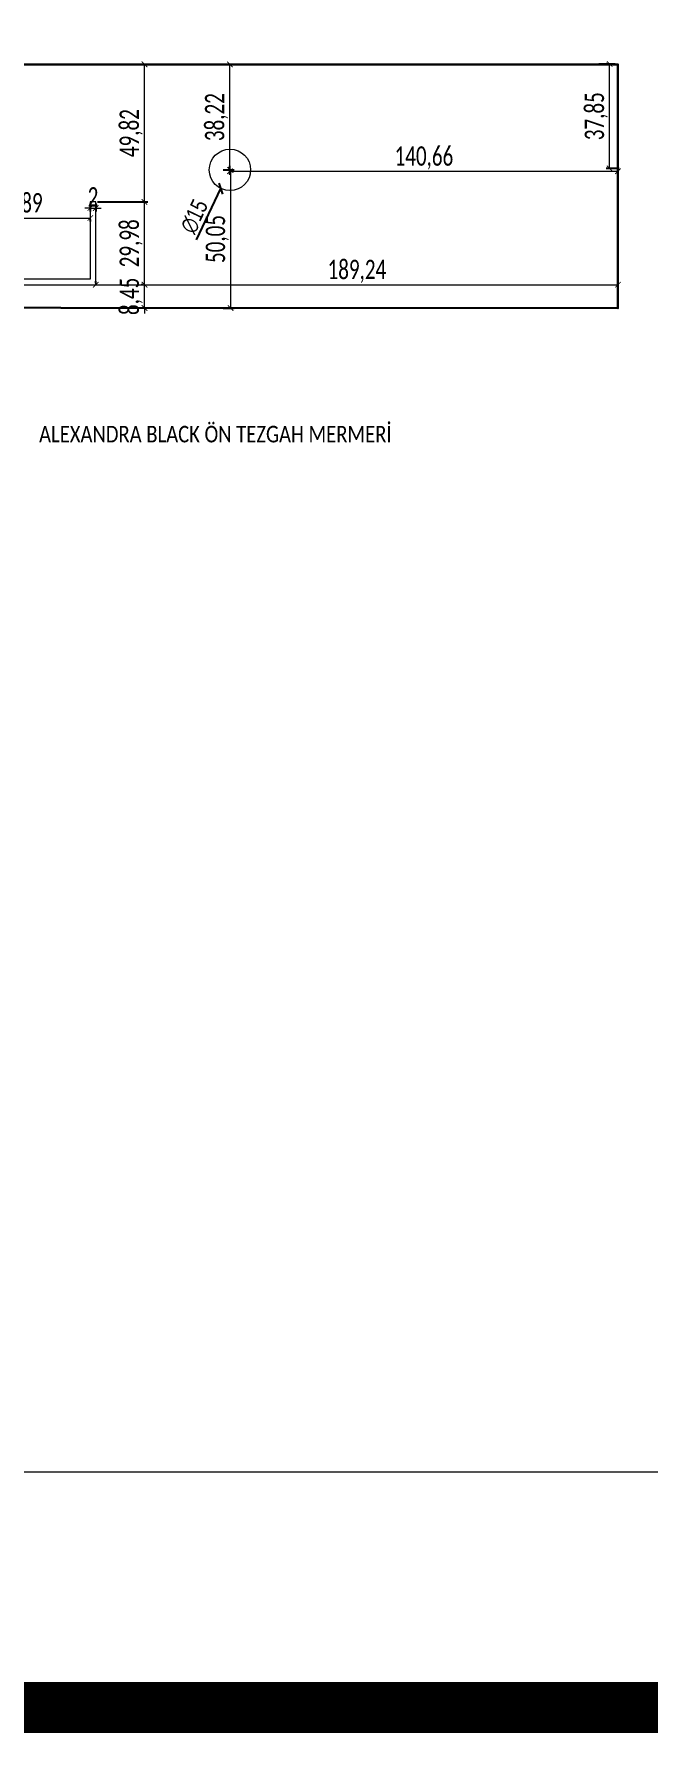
# Model space of a CAD drawing. Header units: millimetres. Extents: x -24 to 530668, y -246875 to -2983.
# Drawn here: x 271731 to 271953, y -110593 to -109978 of the extents above; entities that cross this region are included whole.
import ezdxf

# ---------------------------------------------------------------- set-up
doc = ezdxf.new("R2010")
doc.units = ezdxf.units.MM
doc.header["$PDMODE"] = 2
doc.layers.get('0').update_dxf_attribs({"lineweight": 20})
for name, color, linetype, lineweight in [('ahsap', 34, 'Continuous', 25), ('demir-1', 103, 'Continuous', 20), ('mermer', 142, 'Continuous', 15), ('ölçü', 251, 'Continuous', 5)]:
    doc.layers.add(name, color=color, linetype=linetype, lineweight=lineweight)
doc.layers.add('yazı', color=11, linetype='Continuous')
doc.styles.add('ATU', font='GOTHIC.TTF', dxfattribs={"width": 0.8})
doc.styles.add('text2', font='calibri.ttf', dxfattribs={"width": 0.8})
doc.styles.add('Ölçü50', font='calibri.ttf', dxfattribs={"width": 0.7})
doc.dimstyles.new('U_DIM_1_20', dxfattribs={"dimtxt": 6, "dimasz": 3, "dimexe": 3, "dimexo": 5, "dimgap": 1, "dimtad": 1, "dimdec": 1, "dimrnd": 0.5, "dimzin": 11, "dimtxsty": 'ATU', "dimblk": 'OBLIQUE', "dimcen": 1.5, "dimdle": 1.25, "dimclrd": 251, "dimclre": 251, "dimclrt": 1, "dimadec": 0, "dimazin": 0, "dimtfac": 1.25, "dimtdec": 1, "dimtix": 1, "dimtofl": 0, "dimtmove": 1, "dimatfit": 3, "dimldrblk": 'OBLIQUE', "dimfxl": 5, "dimtolj": 1, "dimtzin": 0, "dimarcsym": 0})
doc.dimstyles.new('ölçü10', dxfattribs={"dimtxt": 7, "dimasz": 2, "dimexe": 1.25, "dimexo": 0.625, "dimgap": 0.5, "dimtad": 1, "dimzin": 9, "dimtxsty": 'Ölçü50', "dimblk": 'ARCHTICK', "dimcen": 2, "dimclrd": 256, "dimclre": 256, "dimclrt": 1, "dimazin": 2, "dimtfac": 1, "dimtix": 1, "dimtmove": 0, "dimatfit": 3, "dimldrblk": 'ARCHTICK', "dimfxl": 1, "dimlwd": -1, "dimarcsym": 0})

# ---------------------------------------------------------------- blocks, each defined once
blk = doc.blocks.new('_Oblique')
at = {"color": 0, "linetype": 'ByBlock', "lineweight": -2}
blk.add_line((-0.5, -0.5), (0.5, 0.5), dxfattribs=at)
blk = doc.blocks.new('*D450')
at = {"layer": 'DEFPOINTS', "color": 0, "transparency": 16777216}
for p in [(271805.11, -110020.12, 0), (271798.61, -110033.64, 0)]:
    blk.add_point(p, dxfattribs=at)
at = {"layer": 'ölçü', "color": 251, "lineweight": -2, "transparency": 16777216}
for p, q in [((271800.36, -110026.88), (271803.36, -110026.88)), ((271801.86, -110028.38), (271801.86, -110025.38)), ((271789.71, -110052.16), (271798.61, -110033.64))]:
    blk.add_line(p, q, dxfattribs=at)
at = {"layer": 'ölçü', "color": 251, "lineweight": -2, "transparency": 16777216, "xscale": 3, "yscale": 3, "zscale": 3, "rotation": 64.32762076586694}
blk.add_blockref('_Oblique', (271798.61, -110033.64), dxfattribs=at)
at = {"layer": 'ölçü', "color": 1, "transparency": 16777216, "insert": (271788.95, -110043.72), "char_height": 6, "attachment_point": 5, "rotation": 64.32762, "style": 'ATU'}
blk.add_mtext('\\A1;∅15', dxfattribs=at)
blk = doc.blocks.new('_ArchTick')
at = {"color": 0, "linetype": 'ByBlock', "const_width": 0.15}
blk.add_lwpolyline([(-0.5, -0.5), (0.5, 0.5)], dxfattribs=at)
blk = doc.blocks.new('*D499')
at = {"layer": 'DEFPOINTS', "color": 0, "transparency": 16777216}
for p in [(271751.24, -110038.48), (271753.24, -110038.48), (271753.24, -110040.7)]:
    blk.add_point(p, dxfattribs=at)
at = {"layer": 'ölçü', "transparency": 16777216}
for p, q in [((271751.24, -110040.7), (271749.24, -110040.7)), ((271751.24, -110040.7), (271753.24, -110040.7)), ((271753.24, -110040.7), (271755.24, -110040.7))]:
    blk.add_line(p, q, dxfattribs=at)
at = {"layer": 'ölçü', "lineweight": -2, "transparency": 16777216}
for p, q in [((271751.24, -110039.1), (271751.24, -110041.95)), ((271753.24, -110039.1), (271753.24, -110041.95))]:
    blk.add_line(p, q, dxfattribs=at)
at = {"layer": 'ölçü', "transparency": 16777216, "xscale": 2, "yscale": 2, "zscale": 2}
blk.add_blockref('_ArchTick', (271751.24, -110040.7), dxfattribs=at)
at = {"layer": 'ölçü', "transparency": 16777216, "xscale": 2, "yscale": 2, "zscale": 2, "rotation": 180}
blk.add_blockref('_ArchTick', (271753.24, -110040.7), dxfattribs=at)
at = {"layer": 'ölçü', "color": 1, "transparency": 16777216, "insert": (271752.24, -110036.66), "char_height": 7, "attachment_point": 5, "style": 'Ölçü50'}
blk.add_mtext('2', dxfattribs=at)
blk = doc.blocks.new('*D507')
at = {"layer": 'DEFPOINTS', "color": 0, "transparency": 16777216}
for p in [(271699.34, -110044.07, 0), (271751.24, -110044.26), (271751.24, -110044.31)]:
    blk.add_point(p, dxfattribs=at)
at = {"layer": 'ölçü', "transparency": 16777216}
blk.add_line((271699.34, -110044.31), (271751.24, -110044.31), dxfattribs=at)
at = {"layer": 'ölçü', "lineweight": -2, "transparency": 16777216}
for p, q in [((271699.34, -110044.69), (271699.34, -110045.56)), ((271751.24, -110044.89), (271751.24, -110045.56))]:
    blk.add_line(p, q, dxfattribs=at)
at = {"layer": 'ölçü', "transparency": 16777216, "xscale": 2, "yscale": 2, "zscale": 2, "rotation": 180}
blk.add_blockref('_ArchTick', (271699.34, -110044.31), dxfattribs=at)
at = {"layer": 'ölçü', "transparency": 16777216, "xscale": 2, "yscale": 2, "zscale": 2}
blk.add_blockref('_ArchTick', (271751.24, -110044.31), dxfattribs=at)
at = {"layer": 'ölçü', "color": 1, "transparency": 16777216, "insert": (271725.29, -110039.5), "char_height": 7, "attachment_point": 5, "style": 'Ölçü50'}
blk.add_mtext('51,89', dxfattribs=at)
blk = doc.blocks.new('*D509')
at = {"layer": 'DEFPOINTS', "color": 0, "transparency": 16777216}
for p in [(271798.83, -110026.88, 0), (271798.8, -110076.93, 0), (271802.11, -110076.93)]:
    blk.add_point(p, dxfattribs=at)
at = {"layer": 'ölçü', "lineweight": -2, "transparency": 16777216}
for p, q in [((271799.45, -110026.88), (271803.36, -110026.88)), ((271799.42, -110076.93), (271803.36, -110076.93))]:
    blk.add_line(p, q, dxfattribs=at)
at = {"layer": 'ölçü', "transparency": 16777216}
blk.add_line((271802.11, -110026.88), (271802.11, -110076.93), dxfattribs=at)
at = {"layer": 'ölçü', "transparency": 16777216, "xscale": 2, "yscale": 2, "zscale": 2}
for p, rotation in [((271802.11, -110026.88), 90), ((271802.11, -110076.93), 270)]:
    blk.add_blockref('_ArchTick', p, dxfattribs=dict(at, rotation=rotation))
at = {"layer": 'ölçü', "color": 1, "transparency": 16777216, "insert": (271797.29, -110051.91), "char_height": 7, "attachment_point": 5, "rotation": 90, "style": 'Ölçü50'}
blk.add_mtext('50,05', dxfattribs=at)
blk = doc.blocks.new('*D510')
at = {"layer": 'DEFPOINTS', "color": 0, "transparency": 16777216}
for p in [(271801.41, -109988.66, 0), (271801.82, -109988.66), (271801.41, -110026.88)]:
    blk.add_point(p, dxfattribs=at)
at = {"layer": 'ölçü', "transparency": 16777216}
blk.add_line((271801.82, -110026.88), (271801.82, -109988.66), dxfattribs=at)
at = {"layer": 'ölçü', "lineweight": -2, "transparency": 16777216}
for p, q in [((271802.03, -109988.66), (271803.07, -109988.66)), ((271802.03, -110026.88), (271803.07, -110026.88))]:
    blk.add_line(p, q, dxfattribs=at)
at = {"layer": 'ölçü', "transparency": 16777216, "xscale": 2, "yscale": 2, "zscale": 2}
for p, rotation in [((271801.82, -109988.66), 90), ((271801.82, -110026.88), 270)]:
    blk.add_blockref('_ArchTick', p, dxfattribs=dict(at, rotation=rotation))
at = {"layer": 'ölçü', "color": 1, "transparency": 16777216, "insert": (271797, -110007.77), "char_height": 7, "attachment_point": 5, "rotation": 90, "style": 'Ölçü50'}
blk.add_mtext('38,22', dxfattribs=at)
blk = doc.blocks.new('*D511')
at = {"layer": 'DEFPOINTS', "color": 0, "transparency": 16777216}
for p in [(271942.47, -110025.1, 0), (271801.82, -110026.6), (271942.47, -110027.37)]:
    blk.add_point(p, dxfattribs=at)
at = {"layer": 'ölçü', "lineweight": -2, "transparency": 16777216}
for p, q in [((271801.82, -110027.22), (271801.82, -110028.62)), ((271942.47, -110025.72), (271942.47, -110028.62))]:
    blk.add_line(p, q, dxfattribs=at)
at = {"layer": 'ölçü', "transparency": 16777216}
blk.add_line((271801.82, -110027.37), (271942.47, -110027.37), dxfattribs=at)
at = {"layer": 'ölçü', "transparency": 16777216, "xscale": 2, "yscale": 2, "zscale": 2, "rotation": 180}
blk.add_blockref('_ArchTick', (271801.82, -110027.37), dxfattribs=at)
at = {"layer": 'ölçü', "transparency": 16777216, "xscale": 2, "yscale": 2, "zscale": 2}
blk.add_blockref('_ArchTick', (271942.47, -110027.37), dxfattribs=at)
at = {"layer": 'ölçü', "color": 1, "transparency": 16777216, "insert": (271872.15, -110022.55), "char_height": 7, "attachment_point": 5, "style": 'Ölçü50'}
blk.add_mtext('140,66', dxfattribs=at)
blk = doc.blocks.new('*D512')
at = {"layer": 'DEFPOINTS', "color": 0, "transparency": 16777216}
for p in [(271939.43, -109988.52), (271939.48, -109988.52, 0), (271943.47, -110026.37)]:
    blk.add_point(p, dxfattribs=at)
at = {"layer": 'ölçü', "lineweight": -2, "transparency": 16777216}
for p, q in [((271938.86, -109988.52), (271938.18, -109988.52)), ((271942.85, -110026.37), (271938.18, -110026.37))]:
    blk.add_line(p, q, dxfattribs=at)
at = {"layer": 'ölçü', "transparency": 16777216}
blk.add_line((271939.43, -110026.37), (271939.43, -109988.52), dxfattribs=at)
at = {"layer": 'ölçü', "transparency": 16777216, "xscale": 2, "yscale": 2, "zscale": 2}
for p, rotation in [((271939.43, -109988.52), 90), ((271939.43, -110026.37), 270)]:
    blk.add_blockref('_ArchTick', p, dxfattribs=dict(at, rotation=rotation))
at = {"layer": 'ölçü', "color": 1, "transparency": 16777216, "insert": (271934.62, -110007.44), "char_height": 7, "attachment_point": 5, "rotation": 90, "style": 'Ölçü50'}
blk.add_mtext('37,85', dxfattribs=at)
blk = doc.blocks.new('*D519')
at = {"layer": 'DEFPOINTS', "color": 0, "transparency": 16777216}
for p in [(271753.24, -110068.48), (271942.48, -110068.46, 0), (271942.48, -110068.46)]:
    blk.add_point(p, dxfattribs=at)
at = {"layer": 'ölçü', "lineweight": -2, "transparency": 16777216}
for p, q in [((271753.24, -110067.85), (271753.24, -110067.21)), ((271942.48, -110067.83), (271942.48, -110067.21))]:
    blk.add_line(p, q, dxfattribs=at)
at = {"layer": 'ölçü', "transparency": 16777216}
blk.add_line((271753.24, -110068.46), (271942.48, -110068.46), dxfattribs=at)
at = {"layer": 'ölçü', "transparency": 16777216, "xscale": 2, "yscale": 2, "zscale": 2, "rotation": 180}
blk.add_blockref('_ArchTick', (271753.24, -110068.46), dxfattribs=at)
at = {"layer": 'ölçü', "transparency": 16777216, "xscale": 2, "yscale": 2, "zscale": 2}
blk.add_blockref('_ArchTick', (271942.48, -110068.46), dxfattribs=at)
at = {"layer": 'ölçü', "color": 1, "transparency": 16777216, "insert": (271847.86, -110063.64), "char_height": 7, "attachment_point": 5, "style": 'Ölçü50'}
blk.add_mtext('189,24', dxfattribs=at)
blk = doc.blocks.new('*D520')
at = {"layer": 'DEFPOINTS', "color": 0, "transparency": 16777216}
for p in [(271770.88, -110068.46), (271770.88, -110068.46), (271770.88, -110076.91, 0)]:
    blk.add_point(p, dxfattribs=at)
at = {"layer": 'ölçü', "transparency": 16777216}
for p, q in [((271770.88, -110068.46), (271770.88, -110066.46)), ((271770.88, -110076.91), (271770.88, -110068.46)), ((271770.88, -110076.91), (271770.88, -110078.91))]:
    blk.add_line(p, q, dxfattribs=at)
at = {"layer": 'ölçü', "lineweight": -2, "transparency": 16777216}
for p, q in [((271770.26, -110068.46), (271769.63, -110068.46)), ((271770.26, -110076.91), (271769.63, -110076.91))]:
    blk.add_line(p, q, dxfattribs=at)
at = {"layer": 'ölçü', "transparency": 16777216, "xscale": 2, "yscale": 2, "zscale": 2}
for p, rotation in [((271770.88, -110068.46), 270), ((271770.88, -110076.91), 90)]:
    blk.add_blockref('_ArchTick', p, dxfattribs=dict(at, rotation=rotation))
at = {"layer": 'ölçü', "color": 1, "transparency": 16777216, "insert": (271766.07, -110072.68), "char_height": 7, "attachment_point": 5, "rotation": 90, "style": 'Ölçü50'}
blk.add_mtext('8,45', dxfattribs=at)
blk = doc.blocks.new('*D521')
at = {"layer": 'DEFPOINTS', "color": 0, "transparency": 16777216}
for p in [(271753.24, -110038.48), (271770.88, -110038.48), (271770.88, -110068.46)]:
    blk.add_point(p, dxfattribs=at)
at = {"layer": 'ölçü', "lineweight": -2, "transparency": 16777216}
for p, q in [((271753.86, -110038.48), (271772.13, -110038.48)), ((271770.26, -110068.46), (271769.63, -110068.46))]:
    blk.add_line(p, q, dxfattribs=at)
at = {"layer": 'ölçü', "transparency": 16777216}
blk.add_line((271770.88, -110068.46), (271770.88, -110038.48), dxfattribs=at)
at = {"layer": 'ölçü', "transparency": 16777216, "xscale": 2, "yscale": 2, "zscale": 2}
for p, rotation in [((271770.88, -110038.48), 90), ((271770.88, -110068.46), 270)]:
    blk.add_blockref('_ArchTick', p, dxfattribs=dict(at, rotation=rotation))
at = {"layer": 'ölçü', "color": 1, "transparency": 16777216, "insert": (271766.07, -110053.47), "char_height": 7, "attachment_point": 5, "rotation": 90, "style": 'Ölçü50'}
blk.add_mtext('29,98', dxfattribs=at)
blk = doc.blocks.new('*D522')
at = {"layer": 'DEFPOINTS', "color": 0, "transparency": 16777216}
for p in [(271764.54, -109988.66, 0), (271770.88, -109988.66), (271753.24, -110038.48)]:
    blk.add_point(p, dxfattribs=at)
at = {"layer": 'ölçü', "lineweight": -2, "transparency": 16777216}
for p, q in [((271765.16, -109988.66), (271772.13, -109988.66)), ((271753.86, -110038.48), (271772.13, -110038.48))]:
    blk.add_line(p, q, dxfattribs=at)
at = {"layer": 'ölçü', "transparency": 16777216}
blk.add_line((271770.88, -110038.48), (271770.88, -109988.66), dxfattribs=at)
at = {"layer": 'ölçü', "transparency": 16777216, "xscale": 2, "yscale": 2, "zscale": 2}
for p, rotation in [((271770.88, -109988.66), 90), ((271770.88, -110038.48), 270)]:
    blk.add_blockref('_ArchTick', p, dxfattribs=dict(at, rotation=rotation))
at = {"layer": 'ölçü', "color": 1, "transparency": 16777216, "insert": (271766.07, -110013.57), "char_height": 7, "attachment_point": 5, "rotation": 90, "style": 'Ölçü50'}
blk.add_mtext('49,82', dxfattribs=at)

msp = doc.modelspace()

# ---------------------------------------------------------------- linework, layer by layer
at = {"color": 1, "const_width": 18.492}
msp.add_lwpolyline([(269213.704, -109030.619), (275060.383, -109030.619), (275060.383, -110583.763), (269213.704, -110583.763)], close=True, dxfattribs=at)
msp.add_lwpolyline([(270714.572, -109633.156), (272318.154, -109633.156), (272318.154, -110498.492), (270714.572, -110498.492)], close=True)
at = {"layer": 'ahsap', "elevation": 0}
msp.add_lwpolyline([(271935.48, -109988.518), (271941.48, -109988.518)], dxfattribs=at)
at = {"layer": 'demir-1', "elevation": 0}
msp.add_lwpolyline([(271397.419, -109988.518), (271939.48, -109988.518)], dxfattribs=at)
at = {"layer": 'mermer'}
for p, q in [((271753.236, -110038.478), (271751.236, -110038.478)), ((271751.236, -110038.478), (271751.236, -110066.478)), ((271753.236, -110068.478), (271753.236, -110038.478)), ((271751.236, -110066.478), (271407.655, -110066.478)), ((271405.655, -110068.478), (271753.236, -110068.478))]:
    msp.add_line(p, q, dxfattribs=at)
at = {"layer": 'mermer', "lineweight": 30, "elevation": 0}
msp.add_lwpolyline([(271134.969, -109988.658), (271134.969, -110076.518), (271942.48, -110077.018), (271942.471, -109988.658)], close=True, dxfattribs=at)
at = {"layer": 'mermer'}
msp.add_circle((271801.861, -110026.882, 0), 7.5, dxfattribs=at)

# ---------------------------------------------------------------- texts
at = {"layer": 'yazı', "insert": (271732.694, -110119.577), "char_height": 6, "attachment_point": 1, "style": 'text2'}
msp.add_mtext_dynamic_manual_height_columns('\\pt120;{\\fCalibri Light|b0|i0|c162|p34;\\C0;ALEXANDRA BLACK ÖN TEZGAH MERMERİ}', width=1120.30164, gutter_width=1, heights=[0], dxfattribs=at)

# ---------------------------------------------------------------- dimensions: what is measured, and where the dimension line sits
at = {"layer": 'ölçü'}
for base, p1, p2, picture, middle in [((271770.881, -109988.658), (271753.236, -110038.478), (271764.537, -109988.658, 0), '*D522', (271766.065, -110013.568)), ((271770.881, -110038.478), (271770.881, -110068.457), (271753.236, -110038.478), '*D521', (271766.065, -110053.468))]:
    dim = msp.add_linear_dim(base=base, p1=p1, p2=p2, angle=90, dimstyle='ölçü10', override={"dimtmove": 1}, dxfattribs=at)
    dim.commit()
    dim.dimension.update_dxf_attribs({"geometry": picture, "text_midpoint": middle})
for base, p1, p2, picture, middle in [((271801.819, -109988.658), (271801.406, -110026.882), (271801.406, -109988.658, 0), '*D510', (271797.004, -110007.77)), ((271939.435, -109988.518), (271943.475, -110026.366), (271939.48, -109988.518, 0), '*D512', (271934.619, -110007.442)), ((271802.106, -110076.931), (271798.83, -110026.882, 0), (271798.799, -110076.931, 0), '*D509', (271797.29, -110051.907)), ((271770.8812, -110068.4574), (271770.8812, -110076.9115, 0), (271770.8812, -110068.4574), '*D520', (271766.0654, -110072.6845))]:
    dim = msp.add_linear_dim(base=base, p1=p1, p2=p2, angle=90, dimstyle='ölçü10', dxfattribs=at)
    dim.commit()
    dim.dimension.update_dxf_attribs({"geometry": picture, "text_midpoint": middle})
for base, p1, p2, picture, middle in [((271942.475, -110027.366), (271801.819, -110026.596), (271942.475, -110025.095, 0), '*D511', (271872.147, -110022.55)), ((271751.236, -110044.315), (271699.342, -110044.069, 0), (271751.236, -110044.265), '*D507', (271725.289, -110039.499)), ((271942.479, -110068.457), (271753.236, -110068.478), (271942.479, -110068.457, 0), '*D519', (271847.858, -110063.642))]:
    dim = msp.add_linear_dim(base=base, p1=p1, p2=p2, dimstyle='ölçü10', dxfattribs=at)
    dim.commit()
    dim.dimension.update_dxf_attribs({"geometry": picture, "text_midpoint": middle})
dim = msp.add_diameter_dim_2p(p1=(271805.11, -110020.123, 0), p2=(271798.612, -110033.642, 0), dimstyle='U_DIM_1_20', dxfattribs=at)
dim.commit()
dim.dimension.update_dxf_attribs({"geometry": '*D450', "text_midpoint": (271788.952, -110043.724, 0)})
dim = msp.add_linear_dim(base=(271753.236, -110040.695), p1=(271751.236, -110038.478), p2=(271753.236, -110038.478), dimstyle='ölçü10', override={"dimtmove": 1}, dxfattribs=at)
dim.commit()
dim.dimension.update_dxf_attribs({"geometry": '*D499', "text_midpoint": (271752.236, -110036.66)})

doc.saveas('drawing.dxf')
